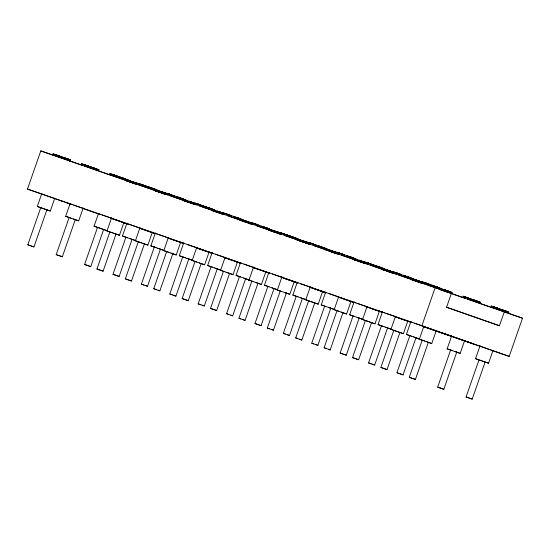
<?xml version="1.0" encoding="UTF-8"?>
<svg xmlns="http://www.w3.org/2000/svg" width="550" height="550" viewBox="0 0 550 550"><rect width="100%" height="100%" fill="white"/><g stroke="black" fill="none" stroke-linecap="round" stroke-linejoin="round"><path stroke-width="0.82" d="M41.793 194.074L27.5 189.062L40.796 150.886L451.426 293.301L446.586 307.216L499.448 325.751L504.295 311.836L439.374 289.334M40.274 207.536L37.29 206.484L41.786 193.572M30.566 245.74L27.816 244.778L40.734 207.68L42.543 208.306M27.816 244.778L33.956 246.916L46.874 209.818M46.784 209.804L50.311 211.021L54.807 198.11M68.667 217.374L65.684 216.329L70.18 203.417M58.96 255.585L56.21 254.623L69.128 217.525L71.706 218.419M56.21 254.623L62.349 256.761L75.267 219.663L73.301 218.969M75.178 219.643L78.705 220.859L83.201 207.948M97.061 227.219L94.078 226.167L98.574 213.256M100.911 228.539L103.641 229.494L90.743 266.599L84.604 264.461L97.522 227.363L100.1 228.264M103.572 229.488L107.099 230.704L111.595 217.793M99.708 269.988L96.951 269.019L109.869 231.928L112.454 232.822M100.512 270.263L103.098 271.164L116.016 234.066L113.259 233.097M115.926 234.046L119.453 235.262L123.949 222.351M125.455 237.064L122.471 236.012L126.968 223.101M115.748 275.268L112.991 274.306L125.909 237.208L127.724 237.834M112.991 274.306L119.137 276.444L132.055 239.346L130.089 238.659M131.966 239.333L135.493 240.549L139.989 227.638M128.095 279.826L125.345 278.864L138.284 241.78M125.345 278.864L131.491 281.002L144.409 243.904L142.436 243.217M144.32 243.891L147.847 245.107L152.343 232.196M155.389 247.438L150.865 245.857L155.361 232.946M157.692 248.229L160.421 249.184L147.531 286.289L141.384 284.144L154.303 247.053L155.43 247.438M160.359 249.171L163.886 250.387L168.382 237.476M156.489 289.671L153.739 288.709L166.657 251.611L168.472 252.237M158.07 290.221L159.878 290.847L172.796 253.749L170.83 253.055M172.714 253.729L176.241 254.946L180.737 242.034M182.242 256.747L179.259 255.695L183.755 242.784M186.869 258.342L188.815 259.022L175.924 296.127L169.778 293.989L182.696 256.891L183.824 257.283M188.753 259.016L192.28 260.232L196.776 247.321M199.224 262.9L201.169 263.581L188.272 300.685L182.133 298.547L195.051 261.449L196.178 261.841M201.107 263.574L204.634 264.791L209.131 251.879M210.636 266.592L207.653 265.54L212.149 252.629M200.922 304.796L198.172 303.834L211.09 266.736L212.218 267.121M198.172 303.834L204.318 305.972L217.236 268.874L216.562 268.634M217.147 268.854L220.674 270.071L225.17 257.166M213.276 309.354L210.526 308.392L223.444 271.294L224.572 271.679M210.526 308.392L216.666 310.53L229.584 273.433L228.91 273.199M229.501 273.412L233.028 274.636L237.524 261.724M239.03 276.43L236.046 275.378L240.542 262.474M228.532 314.366L226.566 313.672L239.484 276.581L240.611 276.966M226.566 313.672L232.705 315.817L245.623 278.719L244.956 278.479M245.541 278.699L249.067 279.916L253.564 267.004M240.886 318.924L238.92 318.23L251.838 281.139L252.966 281.524M238.92 318.23L245.059 320.375L257.978 283.278L257.304 283.037M257.895 283.257L261.422 284.474L265.636 272.374M267.424 286.275L264.44 285.223L268.936 272.312M273.343 288.324L274.017 288.558L261.099 325.655L254.98 323.524L267.877 286.419L269.005 286.811M273.934 288.544L277.461 289.761L281.957 276.849M269.28 328.769L267.314 328.075L280.232 290.978L281.359 291.369M267.314 328.075L273.453 330.213L286.371 293.123L285.697 292.882M286.289 293.102L289.816 294.319L294.03 282.212M295.817 296.113L292.834 295.068L297.33 282.157M285.319 334.049L283.353 333.362L296.271 296.264L298.086 296.89M283.353 333.362L289.493 335.5L302.411 298.403L301.737 298.162M302.328 298.382L305.855 299.599L310.351 286.694M297.674 338.607L295.707 337.92L308.626 300.822L309.753 301.207M299.262 339.164L301.847 340.058L314.765 302.961L314.091 302.72M314.683 302.94L318.202 304.157L322.699 291.252M324.211 305.958L321.228 304.906L325.724 291.995M313.713 343.894L311.747 343.2L324.665 306.103L325.793 306.494M311.747 343.2L317.886 345.345L330.804 308.248L330.131 308.007M330.722 308.227L334.249 309.444L338.738 296.532M326.067 348.452L324.101 347.758L337.019 310.668L338.827 311.293M328.433 349.278L330.241 349.903L342.904 312.716M343.076 312.785L346.596 314.002L351.093 301.091M352.605 315.803L349.621 314.751L354.118 301.84M357.232 317.398L359.178 318.079L346.28 355.183L340.141 353.045L353.059 315.947L354.186 316.339M359.116 318.072L362.643 319.289L367.132 306.377M355.245 358.566L352.495 357.603L365.413 320.506L367.221 321.131M352.495 357.603L358.634 359.741L371.553 322.644L369.586 321.956M371.463 322.63L374.99 323.847L379.486 310.936M380.999 325.641L378.015 324.596L382.511 311.685M385.626 327.236L387.571 327.924L374.674 365.028L368.534 362.89L381.453 325.793L382.58 326.178M387.509 327.91L391.029 329.127L395.526 316.216M399.946 332.489L387.028 369.586L380.889 367.448L393.807 330.351L396.392 331.244M399.857 332.468L403.384 333.685L407.88 320.774M409.393 335.486L406.409 334.434L410.898 321.523M399.678 373.691L396.928 372.728L409.846 335.631L410.967 336.022M396.928 372.728L403.067 374.866L415.986 337.776L414.019 337.081M504.295 311.836L522.5 318.216L509.204 356.393L421.877 325.772L435.174 287.595M415.903 337.755L419.423 338.972L423.919 326.061M412.033 378.256L409.283 377.286L422.201 340.189L423.321 340.581M409.283 377.286L415.422 379.424L428.34 342.334L426.374 341.639M428.251 342.313L431.777 343.53L436.274 330.619M450.134 349.889L447.15 348.837L451.646 335.926M454.768 351.484L456.734 352.172L443.816 389.269L437.676 387.131L450.594 350.034L451.715 350.426M456.644 352.158L460.171 353.375L464.668 340.464M478.527 359.728L475.544 358.683L480.04 345.771M468.82 397.939L466.07 396.969L478.988 359.879L481.566 360.772M466.07 396.969L472.209 399.114L485.127 362.017L482.377 361.054M485.038 361.996L488.565 363.213L493.061 350.302M53.089 155.169L69.802 160.992L69.417 160.861M126.204 180.544L126.589 180.675L110.055 174.921M138.27 184.697L154.983 190.52M253.488 223.623L248.387 221.856M264.461 227.397L264.241 227.329M281.469 233.331L281.882 233.468L280.899 233.117M309.863 243.169L310.276 243.313L309.293 242.962M321.248 247.081L320.829 246.936L323.139 247.754M338.257 253.014L338.669 253.151L330.784 250.394M349.642 256.919L349.222 256.781L350.206 257.132M366.651 262.859L366.871 262.921M395.038 272.697L395.264 272.766M296.56 239.601L296.952 239.731L284.762 235.476M406.01 276.464L407.419 276.946M353.348 259.284L353.739 259.414L341.55 255.159M365.42 263.436L368.149 264.378M479.277 303.215L479.662 303.346L467.479 299.083M491.342 307.368L494.072 308.303M41.642 193.985L54.361 198.419M82.754 208.264L73.562 205.047M111.148 218.103L101.956 214.892M139.542 227.947L130.35 224.73M123.502 222.667L111.086 218.336M196.329 247.631L187.137 244.42M180.29 242.351L169.696 238.645M212.004 253.041L213.036 253.392M224.723 257.476L215.531 254.258M208.684 252.189L212.204 253.44M237.077 262.034L234.396 261.085M268.792 272.724L269.816 273.082M281.511 277.159L272.319 273.941M309.904 287.004L300.712 283.786M338.291 296.849L329.106 293.631M322.252 291.562L313.06 288.344M366.685 306.687L357.493 303.469M350.646 301.407L338.236 297.076M395.079 316.532L385.887 313.314M407.433 321.09L398.241 317.873M435.827 330.928L426.635 327.718M464.221 340.773L455.029 337.556M492.614 350.618L479.896 346.184L480.611 346.438M37.29 206.484L46.619 209.729M65.684 216.329L78.705 220.859M94.078 226.167L107.099 230.704M122.471 236.012L135.493 240.549M150.865 245.857L156.118 247.679M179.259 255.695L185.281 257.785M207.653 265.54L214.479 267.912M236.046 275.378L244.544 278.327M264.44 285.223L272.938 288.173M292.834 295.068L301.331 298.011M321.228 304.906L329.725 307.856M349.621 314.751L362.643 319.289M378.015 324.596L384.038 326.686M406.409 334.434L411.654 336.256M447.15 348.837L452.402 350.659M475.544 358.683L488.565 363.213M103.661 229.508L103.091 229.309M144.409 243.904L143.839 243.712M188.843 259.036L188.272 258.837M245.623 278.719L245.053 278.52M229.584 273.433L229.013 273.24M286.371 293.123L285.801 292.923M330.804 308.248L330.234 308.048M314.765 302.961L314.194 302.768M415.986 337.776L415.415 337.576M456.734 352.172L456.163 351.979M84.604 264.461L87.182 265.354M90.743 266.599L88.158 265.705M96.951 269.019L103.098 271.164M141.384 284.144L143.969 285.044M147.531 286.289L145.716 285.663M169.778 293.989L172.363 294.882M175.924 296.127L173.339 295.233M153.739 288.709L159.878 290.847M182.133 298.547L184.718 299.441M188.272 300.685L185.694 299.791M254.959 323.517L261.099 325.655M295.707 337.92L301.847 340.058M340.141 353.045L342.726 353.939M346.28 355.183L343.695 354.289M324.101 347.758L330.241 349.903M368.534 362.89L371.119 363.784M374.674 365.028L372.089 364.134M380.889 367.448L383.474 368.342M387.028 369.586L384.443 368.692M437.676 387.131L440.254 388.025M443.816 389.269L440.426 388.094M153.45 188.918L152.914 188.739L153.306 188.877M181.844 198.756L181.356 198.591L181.699 198.722M221.231 212.444L222.654 212.933L221.458 212.506M238.624 218.446L238.143 218.274L243.54 220.172M294.931 237.964L296.306 238.439M380.593 267.657L380.057 267.479L380.449 267.616M408.987 277.496L408.499 277.331L408.842 277.461M437.381 287.341L436.844 287.162L437.236 287.299M122.492 178.179L123.489 178.523M150.886 188.024L151.882 188.368M208.876 207.886L210.299 208.374L209.103 207.948M237.27 217.724L238.693 218.212L237.497 217.793M255.558 224.036L254.134 223.548L255.331 223.974M265.664 227.569L267.087 228.058L265.891 227.631M283.951 233.881L282.576 233.406L283.724 233.812M136.049 182.916L137.472 183.404L136.276 182.978M164.443 192.761L165.866 193.242L156.667 190.059M195.291 203.459L196.288 203.803M294.058 237.414L295.481 237.903L294.284 237.476M322.451 247.252L323.874 247.741L322.671 247.314M192.837 202.599L194.26 203.087L185.467 200.014M223.685 213.304L224.682 213.641M249.624 222.282L251.048 222.771L249.844 222.351M267.912 228.594L266.537 228.119L267.685 228.532M350.845 257.097L352.268 257.586L351.065 257.159M379.232 266.942L380.662 267.424L379.459 267.004M407.626 276.781L409.056 277.269L407.853 276.843M278.018 232.127L279.441 232.616L278.238 232.189M293.844 237.579L292.435 237.098L294.745 237.916M306.405 241.972L307.835 242.461L306.632 242.034M323.806 247.974L324.699 248.277M334.799 251.811L336.229 252.299L329.319 249.913M350.632 257.262L353.093 258.122M363.192 261.656L364.623 262.144L363.419 261.718M391.586 271.501L393.016 271.989L391.813 271.562M438.481 287.485L439.89 287.966L432.004 285.202M419.98 281.339L421.41 281.827L420.207 281.401M448.374 291.184L449.804 291.672L445.988 290.331M476.768 301.029L478.197 301.51L473.612 299.936M434.816 286.447L435.813 286.791M505.161 310.867L506.591 311.355L504.219 310.523M82.802 165.468L81.661 165.083M167.984 194.989L154.426 190.341M196.377 204.834L195.236 204.449M224.771 214.679L212.046 210.313M253.165 224.517L252.024 224.132M281.559 234.362L268.847 230.01M309.952 244.207L308.811 243.822M184.642 243.554L183.755 243.251M241.423 263.237L240.536 262.934M139.48 228.174L140.209 228.429M196.268 247.857L196.989 248.112M224.661 257.702L225.383 257.95M298.21 282.92L297.323 282.624M326.604 292.765L325.717 292.462M253.055 267.548L265.629 271.927M281.449 277.386L282.171 277.64M366.623 306.914L368.452 307.546M423.411 326.604L425.239 327.229M138.456 241.828L140.078 242.392M65.67 158.242L68.338 159.163L64.522 157.822M94.064 168.087L96.731 169.001L95.528 168.575M143.22 185.096L140.608 184.195L141.762 184.601M171.614 194.934L168.953 194.019L170.156 194.446M200.008 204.779L197.347 203.864L198.55 204.291M228.401 214.624L225.789 213.716L226.937 214.129M256.795 224.462L251.694 222.695L264.701 227.239M285.189 234.307L280.087 232.54L287.973 235.297M432.864 285.532L441.43 288.736M59.964 156.228L52.938 153.801L60.823 156.558M94.339 168.19L99.172 169.854L92.146 167.427M142.952 184.992L138.119 183.329L145.145 185.756M171.339 194.837L166.512 193.167L173.539 195.601M207.639 207.46L212.74 209.227L207.934 207.536M236.032 217.298L241.134 219.065L233.248 216.308M264.426 227.143L269.528 228.91L261.642 226.153M292.82 236.981L297.921 238.755L290.036 235.991M313.582 244.145L310.922 243.231L312.118 243.657M321.214 246.826L326.315 248.593L318.429 245.836M341.976 253.99L339.316 253.076L340.512 253.502M349.607 256.671L354.709 258.438L346.823 255.674M370.37 263.835L367.703 262.921L368.906 263.34M378.001 266.509L383.103 268.276L365.262 262.068L370.074 263.752M398.764 273.673L396.096 272.759L398.468 273.591M406.395 276.354L411.496 278.121L403.246 275.261M434.789 286.199L437.449 287.114L435.078 286.282M138.504 183.776L134.812 182.49M409.564 277.688L414.267 279.331M467.631 297.818L462.797 296.154L474.038 300.08M128.679 180.331L124.52 178.894L126.273 179.486M154.028 189.111L159.816 191.125M163.206 192.328L168.114 194.026M182.421 198.949L185.886 200.159M193.786 202.936L190.101 201.651M212.362 209.337L209.701 208.423L210.897 208.849M222.179 212.781L218.494 211.496M240.756 219.182L235.654 217.415L236.631 217.766M265.451 227.734L269.149 229.02M276.781 231.701L280.472 232.987M295.35 238.102L305.442 241.643M305.174 241.539L308.866 242.825M333.568 251.384L337.26 252.67M352.138 257.785L353.416 258.225M361.962 261.229L365.654 262.515M380.531 267.63L377.616 266.626L378.599 266.977M418.743 280.913L422.441 282.198M447.136 290.757L452.244 292.524L444.359 289.761M475.53 300.596L480.638 302.363L472.752 299.606M394.047 272.353L388.857 270.552M69.224 160.806L81.4 165.028M84.212 165.956L98.196 170.837M98.436 170.933L110.612 175.154M126.026 180.496L137.39 184.436M169.393 195.477L183.198 200.296M183.645 200.468L195.814 204.689M240.446 220.158L251.804 224.097M296.436 239.573L308.612 243.788M325.648 249.7L337.824 253.914M339.756 254.533L337.205 253.66M353.244 259.263L365.413 263.478M381.645 269.108L393.814 273.329M396.543 274.223L393.993 273.35M410.857 279.235L423.026 283.456M424.937 284.061L422.386 283.188M439.257 289.08L451.426 293.301M126.149 180.751L136.696 184.408M154.55 190.596L165.907 194.535M183.762 200.722L195.126 204.662M212.163 210.567L222.716 214.225M239.752 220.131L251.116 224.07M268.971 230.258L279.517 233.915M296.56 239.821L308.729 244.042M324.961 249.673L337.129 253.887M353.361 259.518L365.53 263.732M381.762 269.363L393.938 273.577M410.974 279.489L422.338 283.422M463.265 297.688L450.354 293.178M479.49 303.311L491.666 307.532M495.866 308.928L522.5 318.216M465.678 298.464L463.127 297.591M499.448 325.751L446.284 307.175M72.167 204.566L70.18 203.885M100.561 214.404L98.574 213.723M128.954 224.249L126.823 223.513L127.538 223.768M157.348 234.087L155.361 233.413M27.5 189.062L421.877 325.772M55.289 198.804L63.009 201.486M66.254 202.647L70.111 203.988M356.098 302.988L353.973 302.252L354.688 302.514M384.491 312.826L382.504 312.153M412.885 322.671L410.898 321.991M127.49 224.001L110.543 218.109M139.618 228.202L154.983 233.53M167.922 238.012L184.092 243.623M196.219 247.823L212.389 253.433M224.517 257.634L240.694 263.237L224.696 257.551M268.785 272.979L253.529 267.664M281.655 277.441L296.931 282.734M309.801 287.196L325.889 292.772M354.241 302.603L338.113 296.993M366.369 306.804L382.539 312.407M395.471 316.896L410.829 322.218M422.95 326.418L473.88 344.073L423.418 326.377M123.757 222.778L127.002 223.905M141.302 228.807L155.403 233.75M179.747 242.186L183.803 243.595M198.089 248.49L208.986 252.292M237.359 262.157L240.611 263.285M265.767 272.002L269.012 273.13M294.168 281.847L297.413 282.975M310.564 287.478L311.664 287.863M321.757 291.411L325.813 292.82M350.969 301.538L354.214 302.665M382.614 312.51L369.848 308.028M395.746 317.006L396.846 317.391M406.959 320.952L410.204 322.073M436.171 331.079L451.591 336.421M453.633 337.074L451.646 336.394M463.767 340.643L480.803 346.548M492.168 350.488L509.204 356.393M428.251 283.924L430.54 284.728M431.399 284.989L433.696 285.787M371.463 264.241L376.908 266.104M399.857 274.086L405.302 275.949M433.29 285.677L422.049 281.751L429.935 284.508M500.541 309.231L502.831 310.035M284.914 234.204L291.727 236.576M320.121 246.421L308.481 242.378L316.367 245.142M349.876 256.768L336.875 252.223L343.131 254.416M400.682 274.34L393.656 271.906L401.541 274.67M428.649 284.041L424.49 282.604L428.306 283.944M443.754 289.548L446.043 290.345M468.992 298.327L474.437 300.19M87.931 165.928L83.82 164.505L86.144 165.323M116.325 175.773L112.166 174.336L115.981 175.677M120.966 177.409L125.125 178.846L122.753 178.014M149.359 187.254L153.512 188.684L149.696 187.351M177.753 197.093L181.906 198.529L179.541 197.697M204.249 206.25L194.906 203.012L202.792 205.769M204.49 206.36L207.914 207.556M236.308 217.401L223.3 212.85L231.186 215.614M286.282 234.712L293.095 237.084M319.289 246.166L321.489 246.929M383.817 268.799L389.256 270.662M412.211 278.644L417.649 280.507M440.605 288.482L445.218 290.091M499.441 308.859L491.191 305.993L509.032 312.207L502.432 309.918M499.682 308.969L504.199 310.537M63.752 157.582L70.778 160.009L62.893 157.252M89.581 166.506L81.331 163.639L89.217 166.403M119.075 176.722L109.725 173.484L117.611 176.241M119.309 176.832L127.566 179.699L119.68 176.935M144.719 185.611L155.959 189.537L148.074 186.78M173.113 195.456L184.346 199.382L176.461 196.625M201.101 205.184L206.546 207.048M229.494 215.029L231.791 215.827M332.475 250.979L323.744 247.94L328.714 249.7M354.056 258.452L360.869 260.817M390.624 271.171L382.449 268.29L385.502 269.383M414.501 279.441L422.868 282.329M443.987 289.657L447.411 290.854M469.397 298.437L465.286 297.021L466.441 297.426M497.791 308.282L493.632 306.845L494.835 307.271M64.178 157.726L55.378 154.653L56.581 155.072M88.358 166.072L92.572 167.564M115.919 175.656L121.364 177.519M144.313 185.501L149.758 187.364M155.574 189.654L157.073 190.169M172.707 195.346L175.003 196.144M212.087 209.234L215.511 210.43M240.481 219.079L248.662 221.959M268.874 228.924L277.049 231.798M325.937 248.71L327.429 249.226M360.037 260.562L362.23 261.326M59.139 155.973L64.577 157.836M87.526 165.818L89.822 166.616M90.681 166.877L92.971 167.681M130.329 180.902L126.906 179.712L130.57 181.019M131.663 181.397L135.087 182.586M160.057 191.235L163.481 192.431M241.849 219.587L246.462 221.196M129.106 180.469L133.719 182.077M185.061 199.904L187.357 200.702M398.337 274.842L410.341 279.036M426.731 284.687L438.921 288.942M313.156 245.314L325.346 249.576M369.944 264.997L382.133 269.259M444.751 291.218L439.086 289.245M199.581 205.947L207.281 208.629M227.975 215.786L239.986 219.979M256.369 225.631L268.558 229.893M358.132 261.188L362.257 262.625M387.248 271.281L390.651 272.47M414.92 280.871L420.716 282.893M299.173 240.749L300.623 241.251M301.352 241.505L303.497 242.254M326.191 250.113L327.566 250.587M329.739 251.343L331.891 252.093M353.904 259.717L355.96 260.432M382.298 269.555L384.354 270.27M410.692 279.4L412.748 280.115M183.542 200.661L187.777 202.132M211.936 210.506L213.304 210.98M213.991 211.221L216.171 211.977M240.329 220.344L241.697 220.825M242.385 221.059L244.564 221.815M245.279 222.069L246.709 222.564M270.779 230.904L275.103 232.409M126.754 180.978L128.81 181.692M129.539 181.94L132.419 182.951M155.148 190.816L159.383 192.294M414.281 323.159L423.775 326.473M243.925 264.103L253.419 267.417M158.744 234.575L168.094 237.841M284.666 278.506L294.023 281.772M227.886 258.816L232.856 260.549M413.229 336.799L419.423 338.972M383.137 326.37L391.029 329.127M411.531 336.208L413.236 336.806M367.379 321.2L368.163 321.475M368.796 321.674L374.99 323.847M423.885 340.766L431.777 343.53M452.279 350.611L460.171 353.375M155.994 247.624L163.886 250.387M184.387 257.469L192.28 260.232M214.472 267.905L216.15 268.482M310.31 301.4L313.686 302.569M342.072 312.414L333.582 309.464L336.566 310.516M368.967 321.75L361.976 319.309L364.959 320.361M424.786 341.089L418.756 338.993L421.74 340.044M196.866 262.075L191.613 260.253L194.597 261.305M226.827 272.463L220.007 270.098L222.991 271.15M256.898 282.886L248.401 279.936L251.384 280.988M285.292 292.731L276.794 289.781L279.778 290.833M311.211 301.716L305.188 299.626L308.172 300.678M311.946 301.991L313.081 302.383M43.319 208.574L50.311 211.021M141.646 242.935L134.826 240.57L137.809 241.622M196.742 262.027L204.634 264.791M226.029 272.188L228.504 273.048M140.848 242.66L147.847 245.107M400.317 373.904L403.067 374.866M469.459 398.145L472.209 399.114M412.672 378.462L415.422 379.424M355.884 358.779L358.634 359.741M116.387 275.481L119.137 276.444M31.206 245.953L33.956 246.916M59.599 255.791L62.349 256.761M213.916 309.567L216.666 310.53M128.734 280.039L131.491 281.002M403.611 275.364L407.406 276.684M438.047 287.588L439.216 287.994M369.353 263.505L373.147 264.825M375.217 265.519L379.012 266.839M436.714 287.127L442.289 289.066M466.888 297.591L470.683 298.911M495.282 307.436L499.077 308.756M340.959 253.66L344.754 254.98M379.926 267.444L381.707 268.063M389.201 270.648L394.474 272.491M408.32 277.282L410.101 277.908M410.802 278.149L413.896 279.228M419.76 281.243L415.965 279.923M255.778 224.132L259.579 225.452M353.313 258.218L352.131 257.806L352.866 258.06M354.035 258.466L355.479 258.974M387.571 270.077L391.366 271.397M204.854 206.463L208.656 207.783M307.966 242.495L302.39 240.549M354.014 258.466L357.108 259.538M359.178 260.232L366.08 262.646M146.004 186.086L142.209 184.766M170.603 194.611L174.398 195.931M267.541 228.484L265.024 227.604M268.132 228.697L271.927 230.017M273.996 230.711L279.572 232.65M296.526 238.535L300.321 239.855M91.286 167.097L95.081 168.417M213.517 209.763L215.146 210.327M217.209 211.021L221.004 212.341M237.964 218.226L239.147 218.646M245.603 220.866L253.296 223.554M158.359 190.644L154.557 189.324M160.421 191.338L167.331 193.744M182.951 199.169L186.752 200.489M188.815 201.183L196.508 203.871M209.571 208.388L224.902 213.709M57.75 155.485L59.194 155.987M126.871 179.726L129.965 180.799M132.028 181.493L135.829 182.813M183.673 199.409L179.843 198.076M124.389 178.86L126.17 179.479M135.108 182.572L138.937 183.906M152.783 188.698L155.279 189.571M449.109 292.738L445.466 291.466M391.208 272.663L392.322 273.054M362.814 262.824L363.928 263.209M305.477 242.942L306.584 243.334M332.551 252.326L336.779 253.804M207.941 208.856L211.771 210.203M277.083 233.097L278.19 233.489M218.316 212.726L219.636 213.187M248.689 223.259L250.353 223.843M161.528 193.043L165.172 194.315M220.296 213.414L221.959 213.998M133.141 183.198L135.114 183.886M40.796 150.886L53.178 155.231M281.043 277.042L297.261 282.673M309.877 287.148L326.102 292.779M195.889 247.507L211.908 253.124M60.878 200.695L70.489 204.071M82.445 208.326L98.636 214.005M328.838 307.553L334.249 309.444M300.444 297.715L305.855 299.599M393.353 330.199L390.362 329.154L403.384 333.685M397.98 331.801L399.692 332.399M243.657 278.025L249.067 279.916M272.051 287.87L277.461 289.761M341.192 312.111L346.596 314.002M215.263 268.187L220.674 270.071M312.799 302.273L318.202 304.157M256.011 282.583L261.422 284.474M284.405 292.428L289.816 294.319M155.567 247.493L154.33 247.06M227.617 272.745L233.028 274.636M166.203 251.46L163.219 250.415L176.241 254.946M109.416 231.777L106.432 230.725L119.453 235.262M315.92 344.651L317.886 345.345M287.526 334.806L289.493 335.5M230.739 315.123L232.705 315.817M202.345 305.278L204.318 305.972M271.487 329.526L273.453 330.213M243.093 319.681L245.059 320.375M323.668 247.933L324.472 248.215M296.079 238.377L294.876 237.951M124.912 179.032L125.723 179.321M307.141 243.526L308.385 243.959M278.747 233.681L279.991 234.121M193.566 204.153L194.81 204.593M451.268 350.274L450.594 350.034M422.874 340.429L422.221 340.202M195.724 261.69L195.071 261.463M434.596 286.378L435.387 286.66M406.203 276.54L406.993 276.815M150.666 187.956L151.449 188.238M122.272 178.111L123.062 178.393"/></g></svg>
